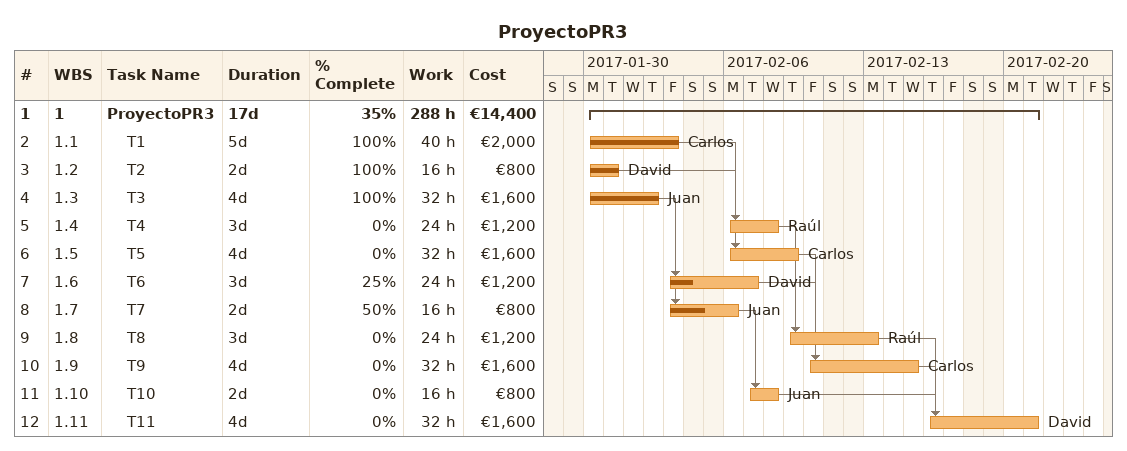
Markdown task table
ProyectoPR3

| ID | WBS | Task | Duration | Start | Finish | Predecessors | Resources | % complete | Work (h) | Cost (€) |
|---|---|---|---|---|---|---|---|---|---|---|
| 1 | 1 | **ProyectoPR3** | 17d | 2017-01-30 | 2017-02-21 |  |  | 35 | 288 | 14400 |
| 2 | 1.1 | T1 | 5d | 2017-01-30 | 2017-02-03 |  | Carlos | 100 | 40 | 2000 |
| 3 | 1.2 | T2 | 2d | 2017-01-30 | 2017-01-31 |  | David | 100 | 16 | 800 |
| 4 | 1.3 | T3 | 4d | 2017-01-30 | 2017-02-02 |  | Juan | 100 | 32 | 1600 |
| 5 | 1.4 | T4 | 3d | 2017-02-06 | 2017-02-08 | 2 | Raúl | 0 | 24 | 1200 |
| 6 | 1.5 | T5 | 4d | 2017-02-06 | 2017-02-09 | 2, 3 | Carlos | 0 | 32 | 1600 |
| 7 | 1.6 | T6 | 3d | 2017-02-03 | 2017-02-07 | 4 | David | 25 | 24 | 1200 |
| 8 | 1.7 | T7 | 2d | 2017-02-03 | 2017-02-06 | 4 | Juan | 50 | 16 | 800 |
| 9 | 1.8 | T8 | 3d | 2017-02-09 | 2017-02-13 | 5 | Raúl | 0 | 24 | 1200 |
| 10 | 1.9 | T9 | 4d | 2017-02-10 | 2017-02-15 | 6, 7 | Carlos | 0 | 32 | 1600 |
| 11 | 1.10 | T10 | 2d | 2017-02-07 | 2017-02-08 | 8 | Juan | 0 | 16 | 800 |
| 12 | 1.11 | T11 | 4d | 2017-02-16 | 2017-02-21 | 9, 10, 11 | David | 0 | 32 | 1600 |
